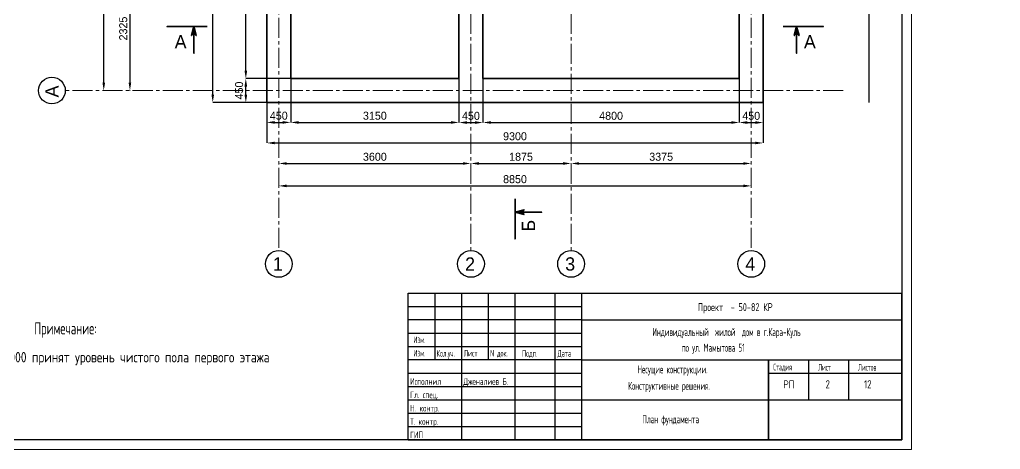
# Model space of a CAD drawing. Header units: millimetres. Extents: x 306212 to 393045, y -154783 to -111932.
# Drawn here: x 317118 to 335489, y -132283 to -124228 of the extents above; entities that cross this region are included whole.
import ezdxf
from ezdxf.enums import TextEntityAlignment as Align

# ---------------------------------------------------------------- set-up
doc = ezdxf.new("R2010")
doc.units = ezdxf.units.MM
doc.linetypes.add('CENTER2', pattern=[1.125, 0.75, -0.125, 0.125, -0.125])
for name, color, linetype in [('0 duvar', 2, 'Continuous'), ('AKS', 252, 'CENTER2'), ('ANTET', 7, 'Continuous')]:
    doc.layers.add(name, color=color, linetype=linetype)
doc.layers.add('ahsap', color=222, linetype='Continuous', lineweight=13)
doc.layers.add('OLCU', color=7, linetype='Continuous', lineweight=13)
doc.styles.add('SPDS', font='SPDS.shx')
doc.dimstyles.new('ISO-25', dxfattribs={"dimtxt": 100, "dimasz": 2.5, "dimexe": 1.25, "dimexo": 0.625, "dimtad": 1, "dimdec": 0, "dimtxsty": 'Standard', "dimcen": 2.5, "dimadec": 0, "dimazin": 0, "dimtfac": 1, "dimtdec": 0, "dimtmove": 0, "dimatfit": 3, "dimfxl": 0, "dimarcsym": 0})

# ---------------------------------------------------------------- blocks, each defined once
blk = doc.blocks.new('*D460')
at = {"layer": 'ahsap', "color": 0, "lineweight": -2}
for p, q in [((321972, -126922), (321972, -126926)), ((322122, -126924), (325422, -126924)), ((325572, -126922), (325572, -126926))]:
    blk.add_line(p, q, dxfattribs=at)
at = {"layer": 'ahsap', "color": 0}
for points in [[(322122, -126899), (322122, -126949), (321972, -126924)], [(325422, -126899), (325422, -126949), (325572, -126924)]]:
    blk.add_solid(points, dxfattribs=at)
at = {"layer": 'DEFPOINTS', "color": 0}
for p in [(321972, -125782), (325572, -125782), (325572, -126924)]:
    blk.add_point(p, dxfattribs=at)
at = {"layer": 'ahsap', "color": 0, "insert": (323772, -126799), "char_height": 150, "attachment_point": 5}
blk.add_mtext('3600', dxfattribs=at)
blk = doc.blocks.new('*D461')
at = {"layer": 'ahsap', "color": 0, "lineweight": -2}
for p, q in [((325572, -126922), (325572, -126926)), ((325722, -126924), (327297, -126924)), ((327447, -126922), (327447, -126926))]:
    blk.add_line(p, q, dxfattribs=at)
at = {"layer": 'ahsap', "color": 0}
for points in [[(325722, -126899), (325722, -126949), (325572, -126924)], [(327297, -126899), (327297, -126949), (327447, -126924)]]:
    blk.add_solid(points, dxfattribs=at)
at = {"layer": 'DEFPOINTS', "color": 0}
for p in [(325572, -125782), (327447, -125782), (327447, -126924)]:
    blk.add_point(p, dxfattribs=at)
at = {"layer": 'ahsap', "color": 0, "insert": (326510, -126799), "char_height": 150, "attachment_point": 5}
blk.add_mtext('1875', dxfattribs=at)
blk = doc.blocks.new('*D462')
at = {"layer": 'ahsap', "color": 0, "lineweight": -2}
for p, q in [((327447, -126922), (327447, -126926)), ((327597, -126924), (330672, -126924)), ((330822, -126922), (330822, -126926))]:
    blk.add_line(p, q, dxfattribs=at)
at = {"layer": 'ahsap', "color": 0}
for points in [[(327597, -126899), (327597, -126949), (327447, -126924)], [(330672, -126899), (330672, -126949), (330822, -126924)]]:
    blk.add_solid(points, dxfattribs=at)
at = {"layer": 'DEFPOINTS', "color": 0}
for p in [(327447, -125782), (330822, -125782), (330822, -126924)]:
    blk.add_point(p, dxfattribs=at)
at = {"layer": 'ahsap', "color": 0, "insert": (329135, -126799), "char_height": 150, "attachment_point": 5}
blk.add_mtext('3375', dxfattribs=at)
blk = doc.blocks.new('*D468')
at = {"layer": 'ahsap', "color": 0, "lineweight": -2}
for p, q in [((319186, -123232), (319183, -123232)), ((319184, -123382), (319184, -125407)), ((319186, -125557), (319183, -125557))]:
    blk.add_line(p, q, dxfattribs=at)
at = {"layer": 'ahsap', "color": 0}
for points in [[(319159, -123382), (319209, -123382), (319184, -123232)], [(319159, -125407), (319209, -125407), (319184, -125557)]]:
    blk.add_solid(points, dxfattribs=at)
at = {"layer": 'DEFPOINTS', "color": 0}
for p in [(321747, -123232), (319184, -125557), (321747, -125557)]:
    blk.add_point(p, dxfattribs=at)
at = {"layer": 'ahsap', "color": 0, "insert": (319059, -124395), "char_height": 150, "attachment_point": 5, "rotation": 90}
blk.add_mtext('2325', dxfattribs=at)
blk = doc.blocks.new('*D469')
at = {"layer": 'ahsap', "color": 0, "lineweight": -2}
for p, q in [((322197, -125332), (321354, -125332)), ((321355, -125632), (321355, -125482)), ((322197, -125782), (321354, -125782))]:
    blk.add_line(p, q, dxfattribs=at)
at = {"layer": 'ahsap', "color": 0}
for points in [[(321330, -125482), (321380, -125482), (321355, -125332)], [(321330, -125632), (321380, -125632), (321355, -125782)]]:
    blk.add_solid(points, dxfattribs=at)
at = {"layer": 'DEFPOINTS', "color": 0}
for p in [(321355, -125332), (322197, -125332), (322197, -125782)]:
    blk.add_point(p, dxfattribs=at)
at = {"layer": 'ahsap', "color": 0, "insert": (321230, -125557), "char_height": 150, "attachment_point": 5, "rotation": 90}
blk.add_mtext('450', dxfattribs=at)
blk = doc.blocks.new('*D470')
at = {"layer": 'ahsap', "color": 0, "lineweight": -2}
for p, q in [((322197, -122432), (321354, -122432)), ((321355, -125182), (321355, -122582)), ((322197, -125332), (321354, -125332))]:
    blk.add_line(p, q, dxfattribs=at)
at = {"layer": 'ahsap', "color": 0}
for points in [[(321330, -122582), (321380, -122582), (321355, -122432)], [(321330, -125182), (321380, -125182), (321355, -125332)]]:
    blk.add_solid(points, dxfattribs=at)
at = {"layer": 'DEFPOINTS', "color": 0}
for p in [(321355, -122432), (322197, -122432), (322197, -125332)]:
    blk.add_point(p, dxfattribs=at)
at = {"layer": 'ahsap', "color": 0, "insert": (321230, -123882), "char_height": 150, "attachment_point": 5, "rotation": 90}
blk.add_mtext('2900', dxfattribs=at)
blk = doc.blocks.new('*D480')
at = {"layer": 'ahsap', "color": 0, "lineweight": -2}
for p, q in [((322197, -125333), (322197, -126154)), ((321747, -125783), (321747, -126154)), ((321897, -126154), (322047, -126154))]:
    blk.add_line(p, q, dxfattribs=at)
at = {"layer": 'ahsap', "color": 0}
for points in [[(321897, -126129), (321897, -126179), (321747, -126154)], [(322047, -126129), (322047, -126179), (322197, -126154)]]:
    blk.add_solid(points, dxfattribs=at)
at = {"layer": 'DEFPOINTS', "color": 0}
for p in [(322197, -125332), (321747, -125782), (322197, -126154)]:
    blk.add_point(p, dxfattribs=at)
at = {"layer": 'ahsap', "color": 0, "insert": (321972, -126029), "char_height": 150, "attachment_point": 5}
blk.add_mtext('450', dxfattribs=at)
blk = doc.blocks.new('*D481')
at = {"layer": 'ahsap', "color": 0, "lineweight": -2}
for p, q in [((322197, -125783), (322197, -126156)), ((325347, -125783), (325347, -126156)), ((322347, -126155), (325197, -126155))]:
    blk.add_line(p, q, dxfattribs=at)
at = {"layer": 'ahsap', "color": 0}
for points in [[(322347, -126130), (322347, -126180), (322197, -126155)], [(325197, -126130), (325197, -126180), (325347, -126155)]]:
    blk.add_solid(points, dxfattribs=at)
at = {"layer": 'DEFPOINTS', "color": 0}
for p in [(322197, -125782), (325347, -125782), (325347, -126155)]:
    blk.add_point(p, dxfattribs=at)
at = {"layer": 'ahsap', "color": 0, "insert": (323772, -126030), "char_height": 150, "attachment_point": 5}
blk.add_mtext('3150', dxfattribs=at)
blk = doc.blocks.new('*D482')
at = {"layer": 'ahsap', "color": 0, "lineweight": -2}
for p, q in [((325347, -125333), (325347, -126157)), ((325797, -125333), (325797, -126157)), ((325497, -126157), (325647, -126157))]:
    blk.add_line(p, q, dxfattribs=at)
at = {"layer": 'ahsap', "color": 0}
for points in [[(325497, -126132), (325497, -126182), (325347, -126157)], [(325647, -126132), (325647, -126182), (325797, -126157)]]:
    blk.add_solid(points, dxfattribs=at)
at = {"layer": 'DEFPOINTS', "color": 0}
for p in [(325347, -125332), (325797, -125332), (325797, -126157)]:
    blk.add_point(p, dxfattribs=at)
at = {"layer": 'ahsap', "color": 0, "insert": (325572, -126032), "char_height": 150, "attachment_point": 5}
blk.add_mtext('450', dxfattribs=at)
blk = doc.blocks.new('*D483')
at = {"layer": 'ahsap', "color": 0, "lineweight": -2}
for p, q in [((325797, -125333), (325797, -126156)), ((330597, -125333), (330597, -126156)), ((325947, -126156), (330447, -126156))]:
    blk.add_line(p, q, dxfattribs=at)
at = {"layer": 'ahsap', "color": 0}
for points in [[(325947, -126131), (325947, -126181), (325797, -126156)], [(330447, -126131), (330447, -126181), (330597, -126156)]]:
    blk.add_solid(points, dxfattribs=at)
at = {"layer": 'DEFPOINTS', "color": 0}
for p in [(325797, -125332), (330597, -125332), (330597, -126156)]:
    blk.add_point(p, dxfattribs=at)
at = {"layer": 'ahsap', "color": 0, "insert": (328197, -126031), "char_height": 150, "attachment_point": 5}
blk.add_mtext('4800', dxfattribs=at)
blk = doc.blocks.new('*D484')
at = {"layer": 'ahsap', "color": 0, "lineweight": -2}
for p, q in [((330597, -125333), (330597, -126158)), ((331047, -125783), (331047, -126158)), ((330747, -126157), (330897, -126157))]:
    blk.add_line(p, q, dxfattribs=at)
at = {"layer": 'ahsap', "color": 0}
for points in [[(330747, -126132), (330747, -126182), (330597, -126157)], [(330897, -126132), (330897, -126182), (331047, -126157)]]:
    blk.add_solid(points, dxfattribs=at)
at = {"layer": 'DEFPOINTS', "color": 0}
for p in [(330597, -125332), (331047, -125782), (331047, -126157)]:
    blk.add_point(p, dxfattribs=at)
at = {"layer": 'ahsap', "color": 0, "insert": (330822, -126032), "char_height": 150, "attachment_point": 5}
blk.add_mtext('450', dxfattribs=at)
blk = doc.blocks.new('*D485')
at = {"layer": 'ahsap', "color": 0, "lineweight": -2}
for p, q in [((321747, -125784), (321747, -126540)), ((331047, -125784), (331047, -126540)), ((321897, -126540), (330897, -126540))]:
    blk.add_line(p, q, dxfattribs=at)
at = {"layer": 'ahsap', "color": 0}
for points in [[(321897, -126515), (321897, -126565), (321747, -126540)], [(330897, -126515), (330897, -126565), (331047, -126540)]]:
    blk.add_solid(points, dxfattribs=at)
at = {"layer": 'DEFPOINTS', "color": 0}
for p in [(321747, -125783), (331047, -125783), (331047, -126540)]:
    blk.add_point(p, dxfattribs=at)
at = {"layer": 'ahsap', "color": 0, "insert": (326397, -126415), "char_height": 150, "attachment_point": 5}
blk.add_mtext('9300', dxfattribs=at)
blk = doc.blocks.new('*D492')
at = {"layer": 'ahsap', "color": 0, "lineweight": -2}
for p, q in [((321747, -113782), (320735, -113782)), ((320735, -125632), (320735, -113932)), ((321747, -125782), (320735, -125782))]:
    blk.add_line(p, q, dxfattribs=at)
at = {"layer": 'ahsap', "color": 0}
for points in [[(320710, -113932), (320760, -113932), (320735, -113782)], [(320710, -125632), (320760, -125632), (320735, -125782)]]:
    blk.add_solid(points, dxfattribs=at)
at = {"layer": 'DEFPOINTS', "color": 0}
for p in [(320735, -113782), (321747, -113782), (321747, -125782)]:
    blk.add_point(p, dxfattribs=at)
at = {"layer": 'ahsap', "color": 0, "insert": (320610, -119782), "char_height": 150, "attachment_point": 5, "rotation": 90}
blk.add_mtext('12000', dxfattribs=at)
blk = doc.blocks.new('*D493')
at = {"layer": 'ahsap', "color": 0, "lineweight": -2}
for p, q in [((321972, -127342), (321972, -127346)), ((322122, -127344), (330672, -127344)), ((330822, -127342), (330822, -127346))]:
    blk.add_line(p, q, dxfattribs=at)
at = {"layer": 'ahsap', "color": 0}
for points in [[(322122, -127319), (322122, -127369), (321972, -127344)], [(330672, -127319), (330672, -127369), (330822, -127344)]]:
    blk.add_solid(points, dxfattribs=at)
at = {"layer": 'DEFPOINTS', "color": 0}
for p in [(321972, -126926), (330822, -126922), (330822, -127344)]:
    blk.add_point(p, dxfattribs=at)
at = {"layer": 'ahsap', "color": 0, "insert": (326397, -127219), "char_height": 150, "attachment_point": 5}
blk.add_mtext('8850', dxfattribs=at)
blk = doc.blocks.new('*D494')
at = {"layer": 'ahsap', "color": 0, "lineweight": -2}
for p, q in [((318696, -114007), (318692, -114007)), ((318694, -125407), (318694, -114157)), ((318696, -125557), (318692, -125557))]:
    blk.add_line(p, q, dxfattribs=at)
at = {"layer": 'ahsap', "color": 0}
for points in [[(318669, -114157), (318719, -114157), (318694, -114007)], [(318669, -125407), (318719, -125407), (318694, -125557)]]:
    blk.add_solid(points, dxfattribs=at)
at = {"layer": 'DEFPOINTS', "color": 0}
for p in [(318694, -114007), (319186, -114007), (319186, -125557)]:
    blk.add_point(p, dxfattribs=at)
at = {"layer": 'ahsap', "color": 0, "insert": (318569, -119782), "char_height": 150, "attachment_point": 5, "rotation": 90}
blk.add_mtext('11550', dxfattribs=at)
blk = doc.blocks.new('*D529')
at = {"layer": 'ahsap', "color": 0, "lineweight": -2}
for p, q in [((348303, -114007), (348306, -114007)), ((348305, -125407), (348305, -114157)), ((348307, -125557), (348304, -125557))]:
    blk.add_line(p, q, dxfattribs=at)
at = {"layer": 'ahsap', "color": 0}
for points in [[(348280, -114157), (348330, -114157), (348305, -114007)], [(348280, -125407), (348330, -125407), (348305, -125557)]]:
    blk.add_solid(points, dxfattribs=at)
at = {"layer": 'DEFPOINTS', "color": 0}
for p in [(319186, -114007), (348305, -114007), (348797, -125557)]:
    blk.add_point(p, dxfattribs=at)
at = {"layer": 'ahsap', "color": 0, "insert": (348180, -119782), "char_height": 150, "attachment_point": 5, "rotation": 90}
blk.add_mtext('11550', dxfattribs=at)
blk = doc.blocks.new('*D769')
at = {"layer": 'ahsap', "color": 0, "lineweight": -2}
for p, q in [((333022, -118282), (333026, -118282)), ((333024, -118285), (333024, -125780)), ((333022, -125782), (333026, -125782))]:
    blk.add_line(p, q, dxfattribs=at)
at = {"layer": 'ahsap', "color": 0}
for points in [[(333024, -118285), (333025, -118285), (333024, -118282)], [(333024, -125780), (333025, -125780), (333024, -125782)]]:
    blk.add_solid(points, dxfattribs=at)
at = {"layer": 'DEFPOINTS', "color": 0}
for p in [(325572, -118282), (325572, -125782), (333024, -125782)]:
    blk.add_point(p, dxfattribs=at)
at = {"layer": 'ahsap', "color": 0, "insert": (332974, -122032), "char_height": 100, "attachment_point": 5, "rotation": 90}
blk.add_mtext('7500', dxfattribs=at)

msp = doc.modelspace()

# ---------------------------------------------------------------- linework, layer by layer
at = {"layer": '0 duvar', "color": 7, "lineweight": 30, "ltscale": 0.071429}
for p, q in [((324395.9, -129356), (333645.9, -129356)), ((324395.9, -132106), (324395.9, -129356)), ((324895.9, -129356), (324895.9, -130606)), ((325395.9, -129356), (325395.9, -132106)), ((325895.9, -129356), (325895.9, -130606)), ((326395.9, -129356), (326395.9, -132106)), ((327145.9, -129356), (327145.9, -132106)), ((327645.9, -132106), (327645.9, -129356.5)), ((333645.9, -132106), (333645.9, -129356)), ((327645.9, -129856), (333645.9, -129856)), ((324395.9, -130356), (327645.9, -130356)), ((327645.9, -130606), (324395.9, -130606)), ((327645.9, -130606), (333645.9, -130606)), ((331145.9, -132106), (331145.9, -130606)), ((331145.9, -130606), (331145.9, -132106)), ((331895.9, -130606), (331895.9, -131356)), ((332645.9, -130606), (332645.9, -131356)), ((331145.9, -130856), (333645.9, -130856)), ((327645.9, -131356), (333645.9, -131356)), ((324395.9, -132106), (333645.9, -132106))]:
    msp.add_line(p, q, dxfattribs=at)
at = {"layer": '0 duvar', "color": 1, "ltscale": 0.071429}
for p, q in [((324395.9, -129606), (327645.9, -129606)), ((327645.9, -129856), (324395.9, -129856)), ((324395.9, -130106), (327645.9, -130106)), ((324395.9, -130856), (327645.9, -130856)), ((324395.9, -131106), (327645.9, -131106)), ((324395.9, -131356), (327645.9, -131356)), ((324395.9, -131606), (327645.9, -131606)), ((324395.9, -131856), (327645.9, -131856))]:
    msp.add_line(p, q, dxfattribs=at)
at = {"layer": '0 duvar', "color": 7, "lineweight": 60, "ltscale": 0.071429}
msp.add_line((327645.9, -129856), (327645.9, -129856), dxfattribs=at)
at = {"layer": '0 duvar', "color": 7, "lineweight": 30, "ltscale": 0.071429}
msp.add_lwpolyline([(306918.6, -112108.8), (333645.9, -112108.8), (333645.9, -132106), (306918.6, -132106)], close=True, dxfattribs=at)
at = {"layer": 'ahsap', "lineweight": 35}
for points in [[(321747.4, -125557.4), (321747.4, -125557.4), (321747.4, -125782.4), (322197.4, -125782.4), (330597.4, -125782.4), (331047.4, -125782.4), (331047.4, -125332.4), (331047.4, -114232.4), (331047.4, -113782.4), (321747.4, -113782.4), (321747.4, -125557.4)], [(325347.4, -122432.4), (325347.4, -125332.4), (322197.4, -125332.4), (322197.4, -122432.4), (325347.4, -122432.4)]]:
    msp.add_lwpolyline(points, dxfattribs=at)
msp.add_lwpolyline([(327297.4, -118582.4), (327297.4, -123382.4), (330597.4, -123382.4), (330597.4, -125332.4), (330597.4, -125332.4), (325797.4, -125332.4), (325797.4, -122132.4), (322197.4, -122132.4), (322197.4, -120882.4), (325797.4, -120882.4), (325797.4, -118582.4)], close=True, dxfattribs=at)
at = {"layer": 'ahsap', "color": 1, "lineweight": 35}
for points in [[(320631.4, -124357.4), (319881.4, -124357.4), (320381.4, -124357.4), (320381.4, -124357.4), (320381.4, -124857.4), (320381.4, -124357.4), (320426.6, -124526.4), (320381.4, -124357.4), (320336.1, -124526.4), (320381.4, -124481.1), (320426.6, -124526.4)], [(331423.1, -124357.4), (332173.1, -124357.4), (331673.1, -124357.4), (331673.1, -124357.4), (331673.1, -124857.4), (331673.1, -124357.4), (331627.8, -124526.4), (331673.1, -124357.4), (331718.4, -124526.4), (331673.1, -124481.1), (331627.8, -124526.4)], [(326397.4, -127587), (326397.4, -128337), (326397.4, -127837), (326397.4, -127837), (326897.4, -127837), (326397.4, -127837), (326566.5, -127791.7), (326397.4, -127837), (326566.5, -127882.3), (326521.2, -127837), (326566.5, -127791.7)]]:
    msp.add_lwpolyline(points, dxfattribs=at)
at = {"layer": 'AKS', "lineweight": 5, "ltscale": 500}
for p, q in [((321972.4, -113506.3), (321972.4, -128557.4)), ((330822.4, -113506.3), (330822.4, -128557.4)), ((325572.4, -117932.4), (325572.4, -128557.4)), ((327447.4, -117932.4), (327447.4, -128557.4)), ((332547.4, -125557.4), (317972.4, -125557.4))]:
    msp.add_line(p, q, dxfattribs=at)
at = {"layer": 'AKS', "color": 2, "linetype": 'Continuous'}
for centre in [(317722.4, -125557.4), (321972.4, -128807.4), (325572.4, -128807.4), (327447.4, -128807.4), (330822.4, -128807.4)]:
    msp.add_circle(centre, 250.5, dxfattribs=at)
at = {"layer": 'OLCU', "linetype": 'Continuous', "ltscale": 50}
msp.add_lwpolyline([(306211.5, -111932.1), (333822.6, -111932.1), (333822.6, -132282.7), (306211.5, -132282.7)], close=True, dxfattribs=at)

# ---------------------------------------------------------------- texts
at = {"layer": '0 duvar', "color": 0, "ltscale": 0.071429, "style": 'SPDS'}
for s, height, width, p in [('Проект  - 50-82 КР', 150, 0.8, (329822.5, -129691.5)), ('Примечание:', 225, 0.8, (317393.4, -130127.1)), ('Индивидуальный  жилой  дом в г.Кара-Куль', 150, 0.65, (328972.4, -130157.8)), ('Изм.', 125, 0.7, (324494.2, -130291.9)), ('Изм.', 125, 0.7, (324494.2, -130541.9)), ('Кол.уч.', 125, 0.7, (324928.1, -130546)), ('Лист', 125, 0.7, (325440, -130542.2)), ('N док.', 125, 0.7, (325932.1, -130542.2)), ('Подп.', 125, 0.7, (326530.4, -130547.6)), ('Дата', 125, 0.7, (327194.4, -130543.3)), ('по ул. Мамытова 51', 150, 0.65, (329521, -130451.6)), ('Несущие конструкции.', 150, 0.65, (328692.5, -130857.3)), ('Стадия', 125, 0.65, (331235.2, -130802.3)), ('Лист', 125, 0.65, (332076.2, -130806)), ('Листов', 125, 0.65, (332823.2, -130806)), ('Исполнил', 125, 0.8, (324431.9, -131072.9)), ('Дженалиев Б.', 125, 0.8, (325431.9, -131072.9)), ('Конструктивные решения.', 150, 0.65, (328516.1, -131166.1)), ('Гл. спец.', 125, 0.8, (324431.9, -131322.9)), ('Н. контр.', 125, 0.8, (324431.9, -131572.9)), ('Т. контр.', 125, 0.8, (324431.9, -131822.9)), ('План фундамента', 150, 0.65, (328782.7, -131793.1)), ('ГИП', 125, 0.8, (324431.9, -132072.9))]:
    msp.add_text(s, height=height, dxfattribs=dict(at, width=width)).set_placement(p)
msp.add_text('1. За отметку 0,000 принят уровень чистого пола первого этажа ', height=195, dxfattribs=at).set_placement((315358.5, -130652.1))
at = {"layer": 'AKS', "color": 1}
for s, p in [('А', (320133.7, -124643.7)), ('А', (331920.7, -124643.7)), ('1', (321955.1, -128807.4)), ('2', (325555.1, -128807.4)), ('3', (327430.1, -128807.4)), ('4', (330805.1, -128807.4))]:
    msp.add_text(s, height=250, dxfattribs=at).set_placement(p, align=Align.MIDDLE)
for s, p in [('А', (317722.4, -125574.7)), ('Б', (326648.8, -128090.6))]:
    msp.add_text(s, height=250, rotation=90, dxfattribs=at).set_placement(p, align=Align.MIDDLE)
at = {"layer": 'ANTET', "color": 2, "style": 'SPDS'}
for s, p in [('РП', (331527.7, -131137.5)), ('2', (332255.5, -131137.5)), ('12', (333005.5, -131137.5))]:
    msp.add_text(s, height=150, dxfattribs=at).set_placement(p, align=Align.CENTER)

# ---------------------------------------------------------------- dimensions: what is measured, and where the dimension line sits
at = {"layer": 'ahsap', "color": 0}
for base, p1, p2, override, picture, middle in [((320735.2, -113782.4), (321747.4, -125782.4), (321747.4, -113782.4), {"dimtxt": 150, "dimasz": 150, "dimexe": 0.25, "dimgap": 50, "dimdle": 0.25, "dimfxl": 0.25}, '*D492', (320610.2, -119782.4)), ((321354.7, -122432.4), (322197.4, -125332.4), (322197.4, -122432.4), {"dimtxt": 150, "dimasz": 150, "dimexe": 0.25, "dimgap": 50, "dimdle": 0.25, "dimfxl": 0.25}, '*D470', (321229.7, -123882.4)), ((319184.4, -125557.4), (321747.4, -123232.4), (321747.4, -125557.4), {"dimtxt": 150, "dimasz": 150, "dimgap": 50, "dimfxl": 2, "dimfxlon": 1}, '*D468', (319059.4, -124394.9))]:
    dim = msp.add_linear_dim(base=base, p1=p1, p2=p2, angle=90, dimstyle='ISO-25', override=override, dxfattribs=at)
    dim.commit()
    dim.dimension.update_dxf_attribs({"geometry": picture, "text_midpoint": middle})
for base, p1, p2, override, picture, middle in [((318693.6, -114007.4), (319186.4, -125557.4), (319186.4, -114007.4), {"dimtxt": 150, "dimasz": 150, "dimgap": 50, "dimfxl": 2, "dimfxlon": 1}, '*D494', (318693.6, -119782.4)), ((348304.8, -114007.4), (348797.5, -125557.4), (319186.4, -114007.4), {"dimtxt": 150, "dimasz": 150, "dimgap": 50, "dimfxl": 2, "dimfxlon": 1}, '*D529', (348304.8, -119782.4)), ((321354.7, -125332.4), (322197.4, -125782.4), (322197.4, -125332.4), {"dimtxt": 150, "dimasz": 150, "dimexe": 0.25, "dimgap": 50, "dimdle": 0.25, "dimfxl": 0.25}, '*D469', (321354.7, -125557.4))]:
    dim = msp.add_linear_dim(base=base, p1=p1, p2=p2, angle=90, dimstyle='ISO-25', override=override, dxfattribs=at)
    dim.commit()
    dim.dimension.update_dxf_attribs({"geometry": picture, "text_midpoint": middle, "dimtype": 160})
at = {"layer": 'ahsap'}
dim = msp.add_linear_dim(base=(333024.3, -125782.4), p1=(325572.4, -118282.4), p2=(325572.4, -125782.4), angle=90, dimstyle='ISO-25', override={"dimfxl": 2, "dimfxlon": 1}, dxfattribs=at)
dim.commit()
dim.dimension.update_dxf_attribs({"geometry": '*D769', "text_midpoint": (332973.7, -122032.4)})
at = {"layer": 'ahsap', "color": 0}
for base, p1, p2, override, picture, middle in [((322197.4, -126154.1), (321747.4, -125782.4), (322197.4, -125332.4), {"dimtxt": 150, "dimasz": 150, "dimexe": 0.25, "dimgap": 50, "dimdle": 0.25, "dimfxl": 0.25}, '*D480', (321972.4, -126154.1)), ((325797.4, -126156.6), (325347.4, -125332.4), (325797.4, -125332.4), {"dimtxt": 150, "dimasz": 150, "dimexe": 0.25, "dimgap": 50, "dimdle": 0.25, "dimfxl": 0.25}, '*D482', (325572.4, -126156.6)), ((331047.4, -126157.5), (330597.4, -125332.4), (331047.4, -125782.4), {"dimtxt": 150, "dimasz": 150, "dimexe": 0.25, "dimgap": 50, "dimdle": 0.25, "dimfxl": 0.25}, '*D484', (330822.4, -126157.5)), ((325572.4, -126924.3), (321972.4, -125782.4), (325572.4, -125782.4), {"dimtxt": 150, "dimasz": 150, "dimgap": 50, "dimfxl": 2, "dimfxlon": 1}, '*D460', (323772.4, -126924.3)), ((330822.4, -126924.3), (327447.4, -125782.4), (330822.4, -125782.4), {"dimtxt": 150, "dimasz": 150, "dimgap": 50, "dimfxl": 2, "dimfxlon": 1}, '*D462', (329134.9, -126924.3))]:
    dim = msp.add_linear_dim(base=base, p1=p1, p2=p2, dimstyle='ISO-25', override=override, dxfattribs=at)
    dim.commit()
    dim.dimension.update_dxf_attribs({"geometry": picture, "text_midpoint": middle, "dimtype": 160})
for base, p1, p2, override, picture, middle in [((330597.4, -126156.2), (325797.4, -125332.4), (330597.4, -125332.4), {"dimtxt": 150, "dimasz": 150, "dimexe": 0.25, "dimgap": 50, "dimdle": 0.25, "dimfxl": 0.25}, '*D483', (328197.4, -126031.2)), ((331047.4, -126539.5), (321747.4, -125783), (331047.4, -125783), {"dimtxt": 150, "dimasz": 150, "dimexe": 0.25, "dimgap": 50, "dimdle": 0.25, "dimfxl": 0.25}, '*D485', (326397.4, -126414.5)), ((325347.4, -126155.4), (322197.4, -125782.4), (325347.4, -125782.4), {"dimtxt": 150, "dimasz": 150, "dimexe": 0.25, "dimgap": 50, "dimdle": 0.25, "dimfxl": 0.25}, '*D481', (323772.4, -126030.4)), ((327447.4, -126924.3), (325572.4, -125782.4), (327447.4, -125782.4), {"dimtxt": 150, "dimasz": 150, "dimgap": 50, "dimfxl": 2, "dimfxlon": 1}, '*D461', (326509.9, -126799.3)), ((330822.4, -127344.3), (321972.4, -126925.5), (330822.4, -126922.3), {"dimtxt": 150, "dimasz": 150, "dimgap": 50, "dimfxl": 2, "dimfxlon": 1}, '*D493', (326397.4, -127219.3))]:
    dim = msp.add_linear_dim(base=base, p1=p1, p2=p2, dimstyle='ISO-25', override=override, dxfattribs=at)
    dim.commit()
    dim.dimension.update_dxf_attribs({"geometry": picture, "text_midpoint": middle})

doc.saveas('drawing.dxf')
